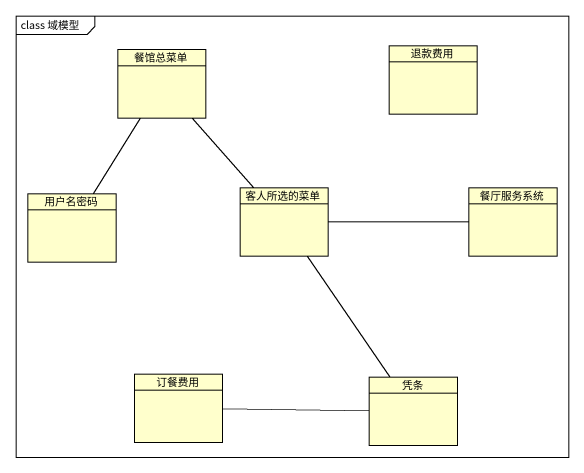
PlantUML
@startuml
mainframe class 域模型
hide circle
hide empty members
class 餐馆总菜单
class 退款费用
class 用户名密码
class 客人所选的菜单
class 餐厅服务系统
class 订餐费用
class 凭条
餐馆总菜单 -- 用户名密码
客人所选的菜单 -up- 餐馆总菜单
餐厅服务系统 -left- 客人所选的菜单
订餐费用 -right- 凭条
凭条 -up- 客人所选的菜单
@enduml
